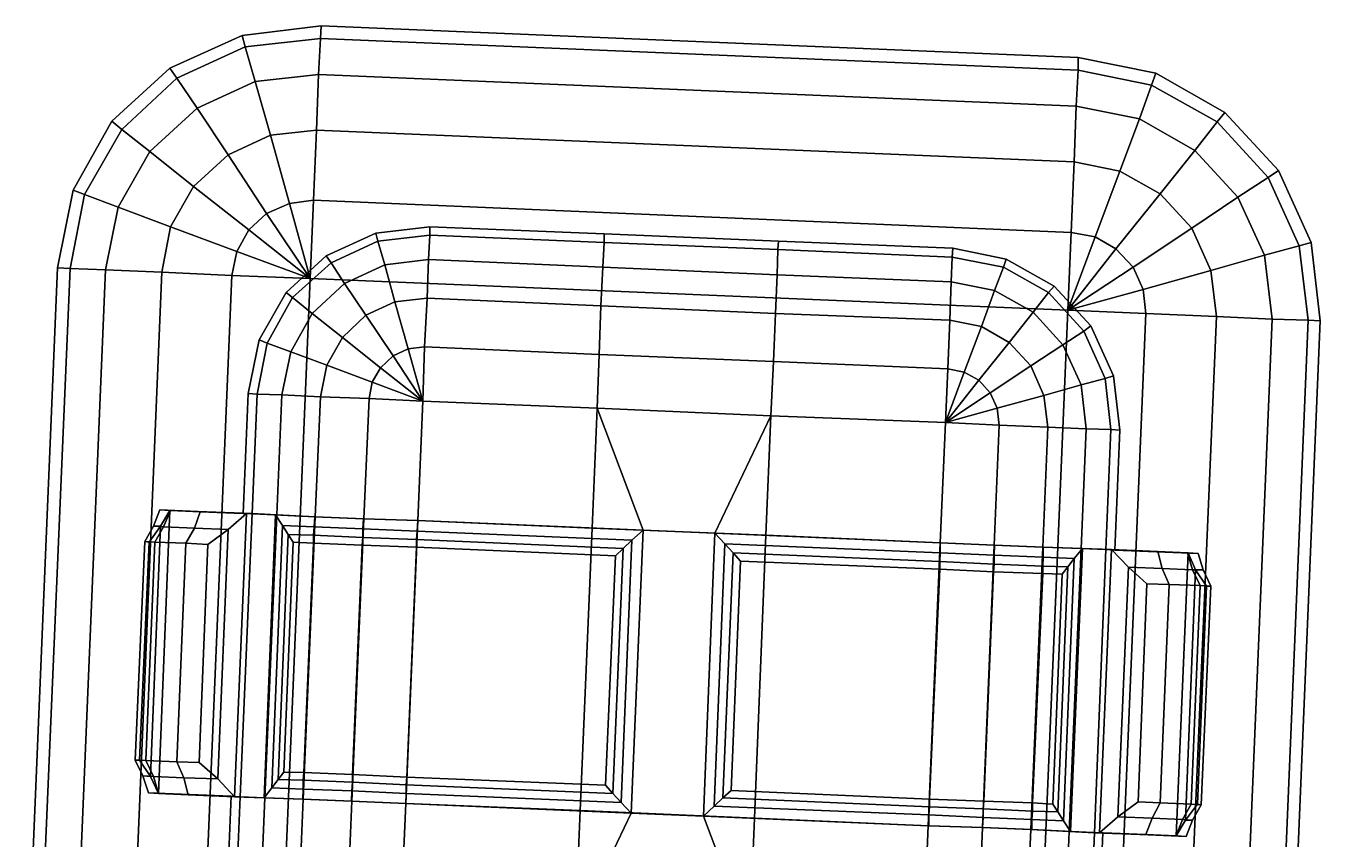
# Model space of a CAD drawing. Extents: x -0.129 to 0.076, y -0.13 to 0.082.
# Drawn here: x -0.1288 to 0.076, y -0.0465 to 0.0822 of the extents above; entities that cross this region are included whole.
import ezdxf

# ---------------------------------------------------------------- set-up
doc = ezdxf.new("R2010")
doc.units = 0
doc.layers.add('BODY', color=81, linetype='CONTINUOUS')
doc.layers.add('HEAD_1', color=81, linetype='CONTINUOUS')

msp = doc.modelspace()

# ---------------------------------------------------------------- meshes
at = {"layer": 'BODY'}
mesh = msp.add_polyface(dxfattribs=at)
corners = [(-0.0704, 0.0385, 0.0488), (-0.072, 0.0444, 0.0549), (-0.0784, 0.0414, 0.0549), (-0.075, 0.0364, 0.0488), (-0.0731, 0.0481, 0.0626), (-0.0805, 0.0447, 0.0626), (-0.0734, 0.0494, 0.0712), (-0.0813, 0.0458, 0.0712), (-0.0734, 0.0494, 0.0932), (-0.0813, 0.0458, 0.0932), (-0.0731, 0.0481, 0.1017), (-0.0805, 0.0447, 0.1017), (-0.072, 0.0444, 0.1094), (-0.0784, 0.0414, 0.1094), (-0.0707, 0.03, 0.0449), (-0.0787, 0.0329, 0.0488), (-0.0727, 0.0281, 0.0449), (-0.0835, 0.0367, 0.0549), (-0.0866, 0.0392, 0.0626), (-0.0876, 0.04, 0.0712), (-0.0876, 0.04, 0.0932), (-0.0866, 0.0392, 0.1017), (-0.0835, 0.0367, 0.1094), (-0.075, 0.0364, 0.1155), (-0.0787, 0.0329, 0.1155), (-0.0707, 0.03, 0.1195), (-0.0727, 0.0281, 0.1195), (-0.0812, 0.0285, 0.0488), (-0.074, 0.0258, 0.0449), (-0.0869, 0.0306, 0.0549), (-0.0906, 0.032, 0.0626), (-0.0919, 0.0325, 0.0712), (-0.0919, 0.0325, 0.0932), (-0.0906, 0.032, 0.1017), (-0.0869, 0.0306, 0.1094), (-0.0812, 0.0285, 0.1155), (-0.074, 0.0258, 0.1195), (-0.0822, 0.0235, 0.0488), (-0.0745, 0.0232, 0.0449), (-0.0883, 0.0238, 0.0549), (-0.0922, 0.0239, 0.0626), (-0.0936, 0.024, 0.0712), (-0.0936, 0.024, 0.0932), (-0.0922, 0.0239, 0.1017), (-0.0883, 0.0238, 0.1094), (-0.0822, 0.0235, 0.1155), (-0.0745, 0.0232, 0.1195)]
mesh.append_faces([[corners[k] for k in face] for face in [(0, 1, 2, 3), (1, 4, 5, 2), (4, 6, 7, 5), (6, 8, 9, 7), (8, 10, 11, 9), (10, 12, 13, 11), (14, 3, 15, 16), (3, 2, 17, 15), (2, 5, 18, 17), (5, 7, 19, 18), (7, 9, 20, 19), (9, 11, 21, 20), (11, 13, 22, 21), (13, 23, 24, 22), (23, 25, 26, 24), (16, 15, 27, 28), (15, 17, 29, 27), (17, 18, 30, 29), (18, 19, 31, 30), (19, 20, 32, 31), (20, 21, 33, 32), (21, 22, 34, 33), (22, 24, 35, 34), (24, 26, 36, 35), (28, 27, 37, 38), (27, 29, 39, 37), (29, 30, 40, 39), (30, 31, 41, 40), (31, 32, 42, 41), (32, 33, 43, 42), (33, 34, 44, 43), (34, 35, 45, 44), (35, 36, 46, 45)]])
mesh = msp.add_polyface(dxfattribs=at)
corners = [(-0.0384, 0.0217, 0.0436), (-0.0381, 0.0302, 0.0449), (-0.0657, 0.0314, 0.0449), (-0.066, 0.0228, 0.0436), (-0.0378, 0.0379, 0.0488), (-0.0653, 0.0391, 0.0488), (-0.0375, 0.044, 0.0549), (-0.0651, 0.0452, 0.0549), (-0.0373, 0.0479, 0.0626), (-0.0649, 0.0491, 0.0626), (-0.0373, 0.0493, 0.0712), (-0.0649, 0.0504, 0.0712), (-0.0373, 0.0493, 0.0932), (-0.0649, 0.0504, 0.0932), (-0.0373, 0.0479, 0.1017), (-0.0649, 0.0491, 0.1017), (-0.0375, 0.044, 0.1094), (-0.0651, 0.0452, 0.1094), (-0.0378, 0.0379, 0.1155), (-0.0653, 0.0391, 0.1155), (-0.0381, 0.0302, 0.1195), (-0.0657, 0.0314, 0.1195), (-0.0384, 0.0217, 0.1208), (-0.066, 0.0228, 0.1208), (-0.0683, 0.0311, 0.0449), (-0.0704, 0.0385, 0.0488), (-0.072, 0.0444, 0.0549), (-0.0731, 0.0481, 0.0626), (-0.0734, 0.0494, 0.0712), (-0.0734, 0.0494, 0.0932), (-0.0731, 0.0481, 0.1017), (-0.072, 0.0444, 0.1094), (-0.0704, 0.0385, 0.1155), (-0.0683, 0.0311, 0.1195), (-0.0707, 0.03, 0.0449), (-0.075, 0.0364, 0.0488), (-0.075, 0.0364, 0.1155), (-0.0784, 0.0414, 0.1094), (-0.0707, 0.03, 0.1195), (-0.0727, 0.0281, 0.0449), (-0.0727, 0.0281, 0.1195), (-0.074, 0.0258, 0.0449), (-0.074, 0.0258, 0.1195), (-0.0745, 0.0232, 0.0449), (-0.0745, 0.0232, 0.1195)]
mesh.append_faces([[corners[k] for k in face] for face in [(0, 1, 2, 3), (1, 4, 5, 2), (4, 6, 7, 5), (6, 8, 9, 7), (8, 10, 11, 9), (10, 12, 13, 11), (12, 14, 15, 13), (14, 16, 17, 15), (16, 18, 19, 17), (18, 20, 21, 19), (20, 22, 23, 21), (3, 2, 24, 24), (2, 5, 25, 24), (5, 7, 26, 25), (7, 9, 27, 26), (9, 11, 28, 27), (11, 13, 29, 28), (13, 15, 30, 29), (15, 17, 31, 30), (17, 19, 32, 31), (19, 21, 33, 32), (21, 23, 33, 33), (3, 24, 34, 34), (24, 25, 35, 34), (31, 32, 36, 37), (32, 33, 38, 36), (33, 23, 38, 38), (3, 34, 39, 39), (38, 23, 40, 40), (3, 39, 41, 41), (40, 23, 42, 42), (3, 41, 43, 43), (42, 23, 44, 44)]])
mesh = msp.add_polyface(dxfattribs=at)
corners = [(0.022, 0.0261, 0.0449), (0.0268, 0.0321, 0.0488), (0.0224, 0.0346, 0.0488), (0.0197, 0.0274, 0.0449), (0.0268, 0.0321, 0.1155), (0.022, 0.0261, 0.1195), (0.0197, 0.0274, 0.1195), (0.0224, 0.0346, 0.1155), (0.0167, 0.0194, 0.0436), (0.0171, 0.0279, 0.0449), (0.0174, 0.0356, 0.0488), (0.0245, 0.0403, 0.0549), (0.0176, 0.0417, 0.0549), (0.0259, 0.044, 0.0626), (0.0178, 0.0456, 0.0626), (0.0263, 0.0453, 0.0712), (0.0179, 0.047, 0.0712), (0.0263, 0.0453, 0.0932), (0.0179, 0.047, 0.0932), (0.0259, 0.044, 0.1017), (0.0178, 0.0456, 0.1017), (0.0245, 0.0403, 0.1094), (0.0176, 0.0417, 0.1094), (0.0174, 0.0356, 0.1155), (0.0171, 0.0279, 0.1195), (0.0167, 0.0194, 0.1208), (-0.0102, 0.0367, 0.0488), (-0.0105, 0.0291, 0.0449), (-0.0099, 0.0428, 0.0549), (-0.0098, 0.0468, 0.0626), (-0.0097, 0.0481, 0.0712), (-0.0097, 0.0481, 0.0932), (-0.0098, 0.0468, 0.1017), (-0.0099, 0.0428, 0.1094), (-0.0102, 0.0367, 0.1155), (-0.0105, 0.0291, 0.1195), (-0.0109, 0.0205, 0.0436), (-0.0381, 0.0302, 0.0449), (-0.0384, 0.0217, 0.0436), (-0.0378, 0.0379, 0.0488), (-0.0375, 0.044, 0.0549), (-0.0373, 0.0479, 0.0626), (-0.0373, 0.0493, 0.0712), (-0.0373, 0.0493, 0.0932), (-0.0373, 0.0479, 0.1017), (-0.0375, 0.044, 0.1094), (-0.0378, 0.0379, 0.1155), (-0.0381, 0.0302, 0.1195), (-0.0109, 0.0205, 0.1208), (-0.0384, 0.0217, 0.1208)]
mesh.append_faces([[corners[k] for k in face] for face in [(0, 1, 2, 3), (4, 5, 6, 7), (8, 3, 9, 9), (3, 2, 10, 9), (2, 11, 12, 10), (11, 13, 14, 12), (13, 15, 16, 14), (15, 17, 18, 16), (17, 19, 20, 18), (19, 21, 22, 20), (21, 7, 23, 22), (7, 6, 24, 23), (6, 25, 24, 24), (9, 10, 26, 27), (10, 12, 28, 26), (12, 14, 29, 28), (14, 16, 30, 29), (16, 18, 31, 30), (18, 20, 32, 31), (20, 22, 33, 32), (22, 23, 34, 33), (23, 24, 35, 34), (36, 27, 37, 38), (27, 26, 39, 37), (26, 28, 40, 39), (28, 29, 41, 40), (29, 30, 42, 41), (30, 31, 43, 42), (31, 32, 44, 43), (32, 33, 45, 44), (33, 34, 46, 45), (34, 35, 47, 46), (35, 48, 49, 47)]])
mesh = msp.add_polyface(dxfattribs=at)
corners = [(0.0329, 0.0187, 0.0488), (0.039, 0.0184, 0.0549), (0.0382, 0.0254, 0.0549), (0.0323, 0.0237, 0.0488), (0.0429, 0.0183, 0.0626), (0.042, 0.0264, 0.0626), (0.0443, 0.0182, 0.0712), (0.0433, 0.0268, 0.0712), (0.0443, 0.0182, 0.0932), (0.0433, 0.0268, 0.0932), (0.0429, 0.0183, 0.1017), (0.042, 0.0264, 0.1017), (0.039, 0.0184, 0.1094), (0.0382, 0.0254, 0.1094), (0.0329, 0.0187, 0.1155), (0.0323, 0.0237, 0.1155), (0.0252, 0.019, 0.1195), (0.0249, 0.0217, 0.1195), (0.0249, 0.0217, 0.0449), (0.0302, 0.0284, 0.0488), (0.0238, 0.0241, 0.0449), (0.0353, 0.0317, 0.0549), (0.0386, 0.0339, 0.0626), (0.0397, 0.0347, 0.0712), (0.0397, 0.0347, 0.0932), (0.0386, 0.0339, 0.1017), (0.0353, 0.0317, 0.1094), (0.0302, 0.0284, 0.1155), (0.0238, 0.0241, 0.1195), (0.0268, 0.0321, 0.0488), (0.022, 0.0261, 0.0449), (0.0306, 0.0369, 0.0549), (0.033, 0.04, 0.0626), (0.0339, 0.041, 0.0712), (0.0339, 0.041, 0.0932), (0.033, 0.04, 0.1017), (0.0306, 0.0369, 0.1094), (0.0268, 0.0321, 0.1155), (0.022, 0.0261, 0.1195), (0.0245, 0.0403, 0.0549), (0.0224, 0.0346, 0.0488), (0.0259, 0.044, 0.0626), (0.0263, 0.0453, 0.0712), (0.0263, 0.0453, 0.0932), (0.0259, 0.044, 0.1017), (0.0245, 0.0403, 0.1094), (0.0224, 0.0346, 0.1155)]
mesh.append_faces([[corners[k] for k in face] for face in [(0, 1, 2, 3), (1, 4, 5, 2), (4, 6, 7, 5), (6, 8, 9, 7), (8, 10, 11, 9), (10, 12, 13, 11), (12, 14, 15, 13), (14, 16, 17, 15), (18, 3, 19, 20), (3, 2, 21, 19), (2, 5, 22, 21), (5, 7, 23, 22), (7, 9, 24, 23), (9, 11, 25, 24), (11, 13, 26, 25), (13, 15, 27, 26), (15, 17, 28, 27), (20, 19, 29, 30), (19, 21, 31, 29), (21, 22, 32, 31), (22, 23, 33, 32), (23, 24, 34, 33), (24, 25, 35, 34), (25, 26, 36, 35), (26, 27, 37, 36), (27, 28, 38, 37), (29, 31, 39, 40), (31, 32, 41, 39), (32, 33, 42, 41), (33, 34, 43, 42), (34, 35, 44, 43), (35, 36, 45, 44), (36, 37, 46, 45)]])
mesh = msp.add_polyface(dxfattribs=at)
corners = [(0.0142, -0.0402, 0.002), (0.0228, -0.0405, 0.0034), (0.0243, -0.0042, 0.0034), (0.0158, -0.0038, 0.002), (0.0159, 0.0004, 0.0436), (0.0244, 0, 0.0449), (0.0252, 0.019, 0.0449), (0.0167, 0.0194, 0.0436), (0.0244, 0, 0.1195), (0.0159, 0.0004, 0.1208), (0.0167, 0.0194, 0.1208), (0.0252, 0.019, 0.1195), (0.0249, 0.0217, 0.0449), (0.0249, 0.0217, 0.1195), (0.0238, 0.0241, 0.0449), (0.0238, 0.0241, 0.1195), (0.022, 0.0261, 0.0449), (0.022, 0.0261, 0.1195), (0.0197, 0.0274, 0.0449), (0.0197, 0.0274, 0.1195), (0.0171, 0.0279, 0.0449), (-0.0105, 0.0291, 0.0449), (-0.0109, 0.0205, 0.0436), (0.0171, 0.0279, 0.1195), (-0.0109, 0.0205, 0.1208), (-0.0105, 0.0291, 0.1195), (-0.0411, -0.042, 0.1208), (-0.0392, 0.0027, 0.1208), (-0.0117, 0.0016, 0.1208), (-0.0135, -0.0432, 0.1208), (-0.0384, 0.0217, 0.1208), (0.014, -0.0444, 0.1208), (-0.0311, 0.0024, 0.0436), (-0.0198, 0.0019, 0.0436), (-0.0384, 0.0217, 0.0436), (-0.0172, -0.0388, 0.002), (-0.0157, -0.0025, 0.002), (0.0159, 0.0004, 0.005), (0.0245, 0, 0.0063), (-0.0216, -0.0429, 0.0436), (-0.0216, -0.0429, 0.005), (-0.0198, 0.0019, 0.005), (0.0159, -0.0012, 0.0033), (0.0244, -0.0016, 0.0047), (-0.0199, -0.0413, 0.0033), (-0.0182, 0.0002, 0.0033), (0.0158, -0.0026, 0.0026), (0.0244, -0.003, 0.0039), (-0.0185, -0.04, 0.0026), (-0.0169, -0.0012, 0.0026)]
mesh.append_faces([[corners[k] for k in face] for face in [(0, 1, 2, 3), (4, 5, 6, 7), (8, 9, 10, 11), (7, 6, 12, 12), (11, 10, 13, 13), (7, 12, 14, 14), (13, 10, 15, 15), (7, 14, 16, 16), (15, 10, 17, 17), (7, 16, 18, 18), (17, 10, 19, 19), (7, 20, 21, 22), (23, 10, 24, 25), (26, 27, 28, 29), (27, 30, 24, 28), (29, 28, 9, 31), (28, 24, 10, 9), (32, 33, 22, 34), (35, 0, 3, 36), (33, 4, 7, 22), (4, 37, 38, 5), (39, 40, 41, 33), (33, 41, 37, 4), (37, 42, 43, 38), (40, 44, 45, 41), (41, 45, 42, 37), (42, 46, 47, 43), (44, 48, 49, 45), (45, 49, 46, 42), (46, 3, 2, 47), (48, 35, 36, 49), (49, 36, 3, 46)]])
mesh = msp.add_polyface(dxfattribs=at)
corners = [(-0.0883, 0.0238, 0.0549), (-0.0922, 0.0239, 0.0626), (-0.093, 0.005, 0.0626), (-0.0891, 0.0048, 0.0549), (-0.0936, 0.024, 0.0712), (-0.0944, 0.005, 0.0712), (-0.0936, 0.024, 0.0932), (-0.0944, 0.005, 0.0932), (-0.0922, 0.0239, 0.1017), (-0.093, 0.005, 0.1017), (-0.0883, 0.0238, 0.1094), (-0.0891, 0.0048, 0.1094), (-0.0949, -0.0398, 0.0626), (-0.091, -0.04, 0.0549), (-0.1093, 0.0005, 0.0675), (-0.11, 0.0006, 0.0711), (-0.1115, -0.034, 0.0711), (-0.1108, -0.034, 0.0675), (-0.11, 0.0006, 0.0933), (-0.1115, -0.034, 0.0933), (-0.1084, 0.0005, 0.102), (-0.1098, -0.0341, 0.102), (-0.1035, 0.0003, 0.11), (-0.1049, -0.0343, 0.11), (-0.1, 0.0001, 0.1129), (-0.1014, -0.0344, 0.1129), (-0.106, 0.0055, 0.0625), (-0.1078, -0.0393, 0.0625), (-0.1076, 0.0056, 0.0711), (-0.1076, 0.0056, 0.0933), (-0.1059, 0.0055, 0.102), (-0.1012, 0.0053, 0.11), (-0.083, 0.0045, 0.1155), (-0.0939, 0.005, 0.1162), (-0.1075, 0.003, 0.065), (-0.1091, -0.0366, 0.065), (-0.1086, 0.003, 0.0711), (-0.1086, 0.003, 0.0933), (-0.107, 0.0029, 0.102), (-0.1021, 0.0027, 0.11), (-0.0958, -0.0398, 0.1162), (-0.0984, -0.037, 0.1145), (-0.0968, 0.0025, 0.1145), (-0.0911, -0.04, 0.0164), (-0.0893, 0.0048, 0.0164)]
mesh.append_faces([[corners[k] for k in face] for face in [(0, 1, 2, 3), (1, 4, 5, 2), (4, 6, 7, 5), (6, 8, 9, 7), (8, 10, 11, 9), (3, 2, 12, 13), (14, 15, 16, 17), (15, 18, 19, 16), (18, 20, 21, 19), (20, 22, 23, 21), (22, 24, 25, 23), (2, 26, 27, 12), (5, 28, 26, 2), (7, 29, 28, 5), (9, 30, 29, 7), (11, 31, 30, 9), (32, 33, 31, 11), (26, 34, 35, 27), (28, 36, 34, 26), (29, 37, 36, 28), (30, 38, 37, 29), (31, 39, 38, 30), (40, 41, 42, 33), (33, 42, 39, 31), (34, 14, 17, 35), (36, 15, 14, 34), (37, 18, 15, 36), (38, 20, 18, 37), (39, 22, 20, 38), (41, 25, 24, 42), (42, 24, 22, 39), (13, 43, 44, 3)]])
mesh = msp.add_polyface(dxfattribs=at)
corners = [(-0.066, 0.0228, 0.0436), (-0.0745, 0.0232, 0.0449), (-0.0753, 0.0042, 0.0449), (-0.0668, 0.0039, 0.0436), (-0.0822, 0.0235, 0.0488), (-0.083, 0.0045, 0.0488), (-0.0883, 0.0238, 0.0549), (-0.0891, 0.0048, 0.0549), (-0.0883, 0.0238, 0.1094), (-0.0822, 0.0235, 0.1155), (-0.083, 0.0045, 0.1155), (-0.0891, 0.0048, 0.1094), (-0.0745, 0.0232, 0.1195), (-0.0753, 0.0042, 0.1195), (-0.066, 0.0228, 0.1208), (-0.0668, 0.0039, 0.1208), (-0.067, -0.0003, 0.002), (-0.0756, 0, 0.0034), (-0.0771, -0.0363, 0.0034), (-0.0685, -0.0367, 0.002), (-0.0833, 0.0003, 0.0073), (-0.0848, -0.036, 0.0073), (-0.0865, 0.0005, 0.0105), (-0.088, -0.0359, 0.0105), (-0.0772, -0.0405, 0.1195), (-0.0849, -0.0402, 0.1155), (-0.0687, -0.0409, 0.1208), (-0.0384, 0.0217, 0.1208), (-0.0392, 0.0027, 0.1208), (-0.0311, 0.0024, 0.0436), (-0.0384, 0.0217, 0.0436), (-0.0958, -0.0398, 0.1162), (-0.0939, 0.005, 0.1162), (-0.0754, 0.0042, 0.0063), (-0.0668, 0.0039, 0.005), (-0.0831, 0.0045, 0.0103), (-0.0893, 0.0048, 0.0164), (-0.0311, 0.0024, 0.005), (-0.0755, 0.0026, 0.0047), (-0.0669, 0.0022, 0.0033), (-0.0832, 0.0029, 0.0086), (-0.0911, -0.04, 0.0164), (-0.0899, -0.0384, 0.0136), (-0.0882, 0.0031, 0.0136), (-0.0329, 0.0008, 0.0033), (-0.0755, 0.0012, 0.0039), (-0.067, 0.0009, 0.0026), (-0.0833, 0.0016, 0.0079), (-0.0889, -0.0371, 0.0119), (-0.0873, 0.0017, 0.0119), (-0.0343, -0.0005, 0.0026), (-0.0355, -0.0017, 0.002)]
mesh.append_faces([[corners[k] for k in face] for face in [(0, 1, 2, 3), (1, 4, 5, 2), (4, 6, 7, 5), (8, 9, 10, 11), (9, 12, 13, 10), (12, 14, 15, 13), (16, 17, 18, 19), (17, 20, 21, 18), (20, 22, 23, 21), (10, 13, 24, 25), (13, 15, 26, 24), (15, 14, 27, 28), (3, 29, 30, 0), (25, 31, 32, 10), (2, 33, 34, 3), (5, 35, 33, 2), (7, 36, 35, 5), (3, 34, 37, 29), (33, 38, 39, 34), (35, 40, 38, 33), (41, 42, 43, 36), (36, 43, 40, 35), (34, 39, 44, 37), (38, 45, 46, 39), (40, 47, 45, 38), (42, 48, 49, 43), (43, 49, 47, 40), (39, 46, 50, 44), (45, 17, 16, 46), (47, 20, 17, 45), (48, 23, 22, 49), (49, 22, 20, 47), (46, 16, 51, 50)]])
mesh = msp.add_polyface(dxfattribs=at)
corners = [(0.0244, 0, 0.0449), (0.0321, -0.0003, 0.0488), (0.0329, 0.0187, 0.0488), (0.0252, 0.019, 0.0449), (0.0382, -0.0005, 0.0549), (0.039, 0.0184, 0.0549), (0.0421, -0.0007, 0.0626), (0.0429, 0.0183, 0.0626), (0.0435, -0.0008, 0.0712), (0.0443, 0.0182, 0.0712), (0.0435, -0.0008, 0.0932), (0.0443, 0.0182, 0.0932), (0.0421, -0.0007, 0.1017), (0.0429, 0.0183, 0.1017), (0.0382, -0.0005, 0.1094), (0.039, 0.0184, 0.1094), (0.0321, -0.0003, 0.1155), (0.0329, 0.0187, 0.1155), (0.0244, 0, 0.1195), (0.0252, 0.019, 0.1195), (0.0323, 0.0237, 0.0488), (0.0249, 0.0217, 0.0449), (0.0551, -0.0012, 0.0625), (0.0567, -0.0013, 0.0711), (0.0567, -0.0013, 0.0933), (0.055, -0.0012, 0.102), (0.0503, -0.001, 0.11), (0.043, -0.0007, 0.1162), (0.0563, -0.0039, 0.065), (0.0575, -0.0039, 0.0711), (0.0575, -0.0039, 0.0933), (0.0558, -0.0039, 0.102), (0.051, -0.0037, 0.11), (0.0457, -0.0035, 0.1145), (0.058, -0.0065, 0.0675), (0.0587, -0.0065, 0.0711), (0.0587, -0.0065, 0.0933), (0.057, -0.0064, 0.102), (0.0521, -0.0062, 0.11), (0.0486, -0.0061, 0.1129), (0.0245, 0, 0.0063), (0.0322, -0.0003, 0.0103), (0.0384, -0.0005, 0.0164), (0.0244, -0.0016, 0.0047), (0.0322, -0.0019, 0.0086), (0.0371, -0.0021, 0.0136), (0.0244, -0.003, 0.0039), (0.0321, -0.0033, 0.0079), (0.0361, -0.0034, 0.0119), (0.0243, -0.0042, 0.0034), (0.0321, -0.0045, 0.0073), (0.0352, -0.0046, 0.0105)]
mesh.append_faces([[corners[k] for k in face] for face in [(0, 1, 2, 3), (1, 4, 5, 2), (4, 6, 7, 5), (6, 8, 9, 7), (8, 10, 11, 9), (10, 12, 13, 11), (12, 14, 15, 13), (14, 16, 17, 15), (16, 18, 19, 17), (3, 2, 20, 21), (6, 22, 23, 8), (8, 23, 24, 10), (10, 24, 25, 12), (12, 25, 26, 14), (14, 26, 27, 16), (22, 28, 29, 23), (23, 29, 30, 24), (24, 30, 31, 25), (25, 31, 32, 26), (26, 32, 33, 27), (28, 34, 35, 29), (29, 35, 36, 30), (30, 36, 37, 31), (31, 37, 38, 32), (32, 38, 39, 33), (0, 40, 41, 1), (1, 41, 42, 4), (40, 43, 44, 41), (41, 44, 45, 42), (43, 46, 47, 44), (44, 47, 48, 45), (46, 49, 50, 47), (47, 50, 51, 48)]])
mesh = msp.add_polyface(dxfattribs=at)
corners = [(-0.0695, -0.0599, 0.0436), (-0.0698, -0.0684, 0.0449), (-0.0423, -0.0696, 0.0449), (-0.0419, -0.061, 0.0436), (-0.0698, -0.0684, 0.1195), (-0.0695, -0.0599, 0.1208), (-0.0419, -0.061, 0.1208), (-0.0423, -0.0696, 0.1195), (-0.0147, -0.0707, 0.0449), (-0.0143, -0.0622, 0.0436), (-0.0143, -0.0622, 0.1208), (-0.0147, -0.0707, 0.1195), (-0.0687, -0.0409, 0.0436), (-0.0772, -0.0405, 0.0449), (-0.078, -0.0595, 0.0449), (-0.0772, -0.0405, 0.1195), (-0.0687, -0.0409, 0.1208), (-0.078, -0.0595, 0.1195), (-0.0777, -0.0622, 0.0449), (-0.0777, -0.0622, 0.1195), (-0.0766, -0.0646, 0.0449), (-0.0766, -0.0646, 0.1195), (-0.0748, -0.0666, 0.0449), (-0.0748, -0.0666, 0.1195), (-0.0725, -0.0679, 0.0449), (-0.0725, -0.0679, 0.1195), (-0.0411, -0.042, 0.1208), (-0.0668, 0.0039, 0.1208), (-0.0392, 0.0027, 0.1208), (-0.0135, -0.0432, 0.1208), (-0.033, -0.0424, 0.0436), (-0.0685, -0.0367, 0.002), (-0.0371, -0.038, 0.002), (-0.0355, -0.0017, 0.002), (-0.067, -0.0003, 0.002), (-0.0216, -0.0429, 0.0436), (-0.0198, 0.0019, 0.0436), (-0.0311, 0.0024, 0.0436), (-0.0687, -0.0409, 0.005), (-0.0773, -0.0405, 0.0063), (-0.0311, 0.0024, 0.005), (-0.033, -0.0424, 0.005), (-0.0686, -0.0393, 0.0033), (-0.0772, -0.0389, 0.0047), (-0.0329, 0.0008, 0.0033), (-0.0346, -0.0407, 0.0033), (-0.0686, -0.0379, 0.0026), (-0.0771, -0.0375, 0.0039), (-0.0343, -0.0005, 0.0026), (-0.0359, -0.0393, 0.0026), (-0.0771, -0.0363, 0.0034)]
mesh.append_faces([[corners[k] for k in face] for face in [(0, 1, 2, 3), (4, 5, 6, 7), (3, 2, 8, 9), (7, 6, 10, 11), (12, 13, 14, 0), (15, 16, 5, 17), (0, 14, 18, 18), (17, 5, 19, 19), (0, 18, 20, 20), (19, 5, 21, 21), (0, 20, 22, 22), (21, 5, 23, 23), (0, 22, 24, 24), (23, 5, 25, 25), (5, 16, 26, 6), (16, 27, 28, 26), (6, 26, 29, 10), (0, 3, 30, 12), (31, 32, 33, 34), (3, 9, 35, 30), (30, 35, 36, 37), (12, 38, 39, 13), (37, 40, 41, 30), (30, 41, 38, 12), (38, 42, 43, 39), (40, 44, 45, 41), (41, 45, 42, 38), (42, 46, 47, 43), (44, 48, 49, 45), (45, 49, 46, 42), (46, 31, 50, 47), (48, 33, 32, 49), (49, 32, 31, 46)]])
mesh = msp.add_polyface(dxfattribs=at)
corners = [(0.0212, -0.0663, 0.1195), (0.0132, -0.0633, 0.1208), (0.0218, -0.0637, 0.1195), (0.0132, -0.0633, 0.0436), (0.0218, -0.0637, 0.0449), (0.0226, -0.0447, 0.0449), (0.014, -0.0444, 0.0436), (0.0294, -0.064, 0.0488), (0.0302, -0.045, 0.0488), (0.0355, -0.0643, 0.0549), (0.0363, -0.0453, 0.0549), (0.0355, -0.0643, 0.1094), (0.0294, -0.064, 0.1155), (0.0302, -0.045, 0.1155), (0.0363, -0.0453, 0.1094), (0.0226, -0.0447, 0.1195), (0.014, -0.0444, 0.1208), (0.0228, -0.0405, 0.0034), (0.0305, -0.0408, 0.0073), (0.0321, -0.0045, 0.0073), (0.0243, -0.0042, 0.0034), (0.0337, -0.041, 0.0105), (0.0352, -0.0046, 0.0105), (0.0244, 0, 0.1195), (0.0321, -0.0003, 0.1155), (0.0159, 0.0004, 0.1208), (-0.0143, -0.0622, 0.1208), (-0.0135, -0.0432, 0.1208), (-0.0143, -0.0622, 0.0436), (-0.0216, -0.0429, 0.0436), (0.043, -0.0007, 0.1162), (0.0411, -0.0455, 0.1162), (0.0226, -0.0447, 0.0063), (0.0141, -0.0444, 0.005), (0.0304, -0.045, 0.0103), (0.0365, -0.0453, 0.0164), (-0.0216, -0.0429, 0.005), (0.0227, -0.0431, 0.0047), (0.0141, -0.0427, 0.0033), (0.0304, -0.0434, 0.0086), (0.0354, -0.0436, 0.0136), (-0.0199, -0.0413, 0.0033), (0.0227, -0.0417, 0.0039), (0.0142, -0.0414, 0.0026), (0.0305, -0.0421, 0.0079), (0.0371, -0.0021, 0.0136), (0.0361, -0.0034, 0.0119), (0.0345, -0.0422, 0.0119), (-0.0185, -0.04, 0.0026), (0.0142, -0.0402, 0.002), (-0.0172, -0.0388, 0.002)]
mesh.append_faces([[corners[k] for k in face] for face in [(0, 1, 2, 2), (3, 4, 5, 6), (4, 7, 8, 5), (7, 9, 10, 8), (11, 12, 13, 14), (12, 2, 15, 13), (2, 1, 16, 15), (17, 18, 19, 20), (18, 21, 22, 19), (13, 15, 23, 24), (15, 16, 25, 23), (26, 27, 16, 1), (28, 3, 6, 29), (24, 30, 31, 13), (5, 32, 33, 6), (8, 34, 32, 5), (10, 35, 34, 8), (6, 33, 36, 29), (32, 37, 38, 33), (34, 39, 37, 32), (35, 40, 39, 34), (33, 38, 41, 36), (37, 42, 43, 38), (39, 44, 42, 37), (45, 46, 47, 40), (40, 47, 44, 39), (38, 43, 48, 41), (42, 17, 49, 43), (44, 18, 17, 42), (46, 22, 21, 47), (47, 21, 18, 44), (43, 49, 50, 48)]])
mesh = msp.add_polyface(dxfattribs=at)
corners = [(0.0355, -0.0643, 0.0549), (0.0395, -0.0644, 0.0626), (0.0403, -0.0455, 0.0626), (0.0363, -0.0453, 0.0549), (0.0408, -0.0645, 0.0712), (0.0416, -0.0455, 0.0712), (0.0408, -0.0645, 0.0932), (0.0416, -0.0455, 0.0932), (0.0395, -0.0644, 0.1017), (0.0403, -0.0455, 0.1017), (0.0355, -0.0643, 0.1094), (0.0363, -0.0453, 0.1094), (0.0421, -0.0007, 0.0626), (0.0382, -0.0005, 0.0549), (0.0566, -0.041, 0.0675), (0.0572, -0.0411, 0.0711), (0.0587, -0.0065, 0.0711), (0.058, -0.0065, 0.0675), (0.0572, -0.0411, 0.0933), (0.0587, -0.0065, 0.0933), (0.0556, -0.041, 0.102), (0.057, -0.0064, 0.102), (0.0507, -0.0408, 0.11), (0.0521, -0.0062, 0.11), (0.0472, -0.0406, 0.1129), (0.0486, -0.0061, 0.1129), (0.0532, -0.046, 0.0625), (0.0551, -0.0012, 0.0625), (0.0548, -0.0461, 0.0711), (0.0548, -0.0461, 0.0933), (0.0532, -0.046, 0.102), (0.0484, -0.0458, 0.11), (0.0302, -0.045, 0.1155), (0.0411, -0.0455, 0.1162), (0.0547, -0.0435, 0.065), (0.0563, -0.0039, 0.065), (0.0558, -0.0435, 0.0711), (0.0558, -0.0435, 0.0933), (0.0542, -0.0434, 0.102), (0.0494, -0.0432, 0.11), (0.043, -0.0007, 0.1162), (0.0457, -0.0035, 0.1145), (0.044, -0.043, 0.1145), (0.0384, -0.0005, 0.0164), (0.0365, -0.0453, 0.0164), (0.0371, -0.0021, 0.0136), (0.0354, -0.0436, 0.0136)]
mesh.append_faces([[corners[k] for k in face] for face in [(0, 1, 2, 3), (1, 4, 5, 2), (4, 6, 7, 5), (6, 8, 9, 7), (8, 10, 11, 9), (3, 2, 12, 13), (14, 15, 16, 17), (15, 18, 19, 16), (18, 20, 21, 19), (20, 22, 23, 21), (22, 24, 25, 23), (2, 26, 27, 12), (5, 28, 26, 2), (7, 29, 28, 5), (9, 30, 29, 7), (11, 31, 30, 9), (32, 33, 31, 11), (26, 34, 35, 27), (28, 36, 34, 26), (29, 37, 36, 28), (30, 38, 37, 29), (31, 39, 38, 30), (40, 41, 42, 33), (33, 42, 39, 31), (34, 14, 17, 35), (36, 15, 14, 34), (37, 18, 15, 36), (38, 20, 18, 37), (39, 22, 20, 38), (41, 25, 24, 42), (42, 24, 22, 39), (13, 43, 44, 3), (43, 45, 46, 44)]])
mesh = msp.add_polyface(dxfattribs=at)
corners = [(-0.0772, -0.0405, 0.0449), (-0.0849, -0.0402, 0.0488), (-0.0857, -0.0592, 0.0488), (-0.078, -0.0595, 0.0449), (-0.091, -0.04, 0.0549), (-0.0918, -0.0589, 0.0549), (-0.0949, -0.0398, 0.0626), (-0.0957, -0.0588, 0.0626), (-0.0963, -0.0397, 0.0712), (-0.0971, -0.0587, 0.0712), (-0.0963, -0.0397, 0.0932), (-0.0971, -0.0587, 0.0932), (-0.0949, -0.0398, 0.1017), (-0.0957, -0.0588, 0.1017), (-0.091, -0.04, 0.1094), (-0.0918, -0.0589, 0.1094), (-0.0849, -0.0402, 0.1155), (-0.0857, -0.0592, 0.1155), (-0.0772, -0.0405, 0.1195), (-0.078, -0.0595, 0.1195), (-0.0777, -0.0622, 0.1195), (-0.0851, -0.0642, 0.1155), (-0.1078, -0.0393, 0.0625), (-0.1094, -0.0392, 0.0711), (-0.1094, -0.0392, 0.0933), (-0.1078, -0.0393, 0.102), (-0.1031, -0.0395, 0.11), (-0.0958, -0.0398, 0.1162), (-0.1091, -0.0366, 0.065), (-0.1103, -0.0365, 0.0711), (-0.1103, -0.0365, 0.0933), (-0.1086, -0.0366, 0.102), (-0.1038, -0.0368, 0.11), (-0.0984, -0.037, 0.1145), (-0.1108, -0.034, 0.0675), (-0.1115, -0.034, 0.0711), (-0.1115, -0.034, 0.0933), (-0.1098, -0.0341, 0.102), (-0.1049, -0.0343, 0.11), (-0.1014, -0.0344, 0.1129), (-0.0773, -0.0405, 0.0063), (-0.085, -0.0402, 0.0103), (-0.0911, -0.04, 0.0164), (-0.0772, -0.0389, 0.0047), (-0.0849, -0.0386, 0.0086), (-0.0899, -0.0384, 0.0136), (-0.0771, -0.0375, 0.0039), (-0.0849, -0.0372, 0.0079), (-0.0889, -0.0371, 0.0119), (-0.0771, -0.0363, 0.0034), (-0.0848, -0.036, 0.0073), (-0.088, -0.0359, 0.0105)]
mesh.append_faces([[corners[k] for k in face] for face in [(0, 1, 2, 3), (1, 4, 5, 2), (4, 6, 7, 5), (6, 8, 9, 7), (8, 10, 11, 9), (10, 12, 13, 11), (12, 14, 15, 13), (14, 16, 17, 15), (16, 18, 19, 17), (17, 19, 20, 21), (6, 22, 23, 8), (8, 23, 24, 10), (10, 24, 25, 12), (12, 25, 26, 14), (14, 26, 27, 16), (22, 28, 29, 23), (23, 29, 30, 24), (24, 30, 31, 25), (25, 31, 32, 26), (26, 32, 33, 27), (28, 34, 35, 29), (29, 35, 36, 30), (30, 36, 37, 31), (31, 37, 38, 32), (32, 38, 39, 33), (0, 40, 41, 1), (1, 41, 42, 4), (40, 43, 44, 41), (41, 44, 45, 42), (43, 46, 47, 44), (44, 47, 48, 45), (46, 49, 50, 47), (47, 50, 51, 48)]])
at = {"layer": 'HEAD_1'}
mesh = msp.add_polyface(dxfattribs=at)
corners = [(-0.0833, 0.0546, 0.123), (-0.0828, 0.0657, 0.1287), (-0.0901, 0.0649, 0.1287), (-0.0871, 0.0541, 0.123), (-0.0825, 0.0745, 0.1375), (-0.0925, 0.0734, 0.1375), (-0.0822, 0.0802, 0.1487), (-0.0941, 0.0789, 0.1487), (-0.0821, 0.0822, 0.161), (-0.0946, 0.0807, 0.161), (-0.0821, 0.0822, 0.281), (-0.0946, 0.0807, 0.281), (-0.0822, 0.0802, 0.2934), (-0.0941, 0.0789, 0.2934), (-0.0825, 0.0745, 0.3046), (-0.0925, 0.0734, 0.3046), (-0.0828, 0.0657, 0.3134), (-0.0901, 0.0649, 0.3134), (-0.0833, 0.0546, 0.3191), (-0.0871, 0.0541, 0.3191), (-0.0968, 0.0618, 0.1287), (-0.0907, 0.0525, 0.123), (-0.1017, 0.0692, 0.1375), (-0.1049, 0.0739, 0.1487), (-0.106, 0.0755, 0.161), (-0.106, 0.0755, 0.281), (-0.1049, 0.0739, 0.2934), (-0.1017, 0.0692, 0.3046), (-0.0968, 0.0618, 0.3134), (-0.0907, 0.0525, 0.3191), (-0.1023, 0.0568, 0.1287), (-0.0935, 0.0499, 0.123), (-0.1092, 0.0623, 0.1375), (-0.1136, 0.0658, 0.1487), (-0.1152, 0.0671, 0.161), (-0.1152, 0.0671, 0.281), (-0.1136, 0.0658, 0.2934), (-0.1092, 0.0623, 0.3046), (-0.1023, 0.0568, 0.3134), (-0.0935, 0.0499, 0.3191), (-0.1142, 0.0535, 0.1375), (-0.1059, 0.0504, 0.1287), (-0.1195, 0.0555, 0.1487), (-0.1213, 0.0562, 0.161), (-0.1213, 0.0562, 0.281), (-0.1195, 0.0555, 0.2934), (-0.1142, 0.0535, 0.3046), (-0.1059, 0.0504, 0.3134)]
mesh.append_faces([[corners[k] for k in face] for face in [(0, 1, 2, 3), (1, 4, 5, 2), (4, 6, 7, 5), (6, 8, 9, 7), (8, 10, 11, 9), (10, 12, 13, 11), (12, 14, 15, 13), (14, 16, 17, 15), (16, 18, 19, 17), (3, 2, 20, 21), (2, 5, 22, 20), (5, 7, 23, 22), (7, 9, 24, 23), (9, 11, 25, 24), (11, 13, 26, 25), (13, 15, 27, 26), (15, 17, 28, 27), (17, 19, 29, 28), (21, 20, 30, 31), (20, 22, 32, 30), (22, 23, 33, 32), (23, 24, 34, 33), (24, 25, 35, 34), (25, 26, 36, 35), (26, 27, 37, 36), (27, 28, 38, 37), (28, 29, 39, 38), (30, 32, 40, 41), (32, 33, 42, 40), (33, 34, 43, 42), (34, 35, 44, 43), (35, 36, 45, 44), (36, 37, 46, 45), (37, 38, 47, 46)]])
mesh = msp.add_polyface(dxfattribs=at)
corners = [(0.0361, 0.0372, 0.121), (0.0484, 0.0367, 0.123), (0.048, 0.0405, 0.123), (0.0484, 0.0367, 0.3191), (0.0361, 0.0372, 0.321), (0.048, 0.0405, 0.3191), (0.0464, 0.044, 0.123), (0.0464, 0.044, 0.3191), (0.0437, 0.0469, 0.123), (0.0437, 0.0469, 0.3191), (0.0404, 0.0488, 0.123), (0.0507, 0.0556, 0.1287), (0.0443, 0.0592, 0.1287), (0.0507, 0.0556, 0.3134), (0.0404, 0.0488, 0.3191), (0.0443, 0.0592, 0.3134), (0.0366, 0.0495, 0.123), (0.0371, 0.0607, 0.1287), (0.0474, 0.0675, 0.1375), (0.0374, 0.0695, 0.1375), (0.0493, 0.0728, 0.1487), (0.0377, 0.0752, 0.1487), (0.05, 0.0747, 0.161), (0.0377, 0.0772, 0.161), (0.05, 0.0747, 0.281), (0.0377, 0.0772, 0.281), (0.0493, 0.0728, 0.2934), (0.0377, 0.0752, 0.2934), (0.0474, 0.0675, 0.3046), (0.0374, 0.0695, 0.3046), (0.0371, 0.0607, 0.3134), (0.0366, 0.0495, 0.3191), (-0.0833, 0.0546, 0.123), (-0.0838, 0.0422, 0.121), (-0.0828, 0.0657, 0.1287), (-0.0825, 0.0745, 0.1375), (-0.0822, 0.0802, 0.1487), (-0.0821, 0.0822, 0.161), (-0.0821, 0.0822, 0.281), (-0.0822, 0.0802, 0.2934), (-0.0825, 0.0745, 0.3046), (-0.0828, 0.0657, 0.3134), (-0.0833, 0.0546, 0.3191), (-0.0838, 0.0422, 0.321), (-0.0888, -0.0777, 0.121), (0.031, -0.0827, 0.121)]
mesh.append_faces([[corners[k] for k in face] for face in [(0, 1, 2, 2), (3, 4, 5, 5), (0, 2, 6, 6), (5, 4, 7, 7), (0, 6, 8, 8), (7, 4, 9, 9), (0, 8, 10, 10), (8, 11, 12, 10), (13, 9, 14, 15), (9, 4, 14, 14), (0, 10, 16, 16), (10, 12, 17, 16), (12, 18, 19, 17), (18, 20, 21, 19), (20, 22, 23, 21), (22, 24, 25, 23), (24, 26, 27, 25), (26, 28, 29, 27), (28, 15, 30, 29), (15, 14, 31, 30), (14, 4, 31, 31), (0, 16, 32, 33), (16, 17, 34, 32), (17, 19, 35, 34), (19, 21, 36, 35), (21, 23, 37, 36), (23, 25, 38, 37), (25, 27, 39, 38), (27, 29, 40, 39), (29, 30, 41, 40), (30, 31, 42, 41), (31, 4, 43, 42), (44, 45, 0, 33)]])
mesh = msp.add_polyface(dxfattribs=at)
corners = [(0.0484, 0.0367, 0.123), (0.0596, 0.0362, 0.1287), (0.0587, 0.0435, 0.1287), (0.048, 0.0405, 0.123), (0.0684, 0.0358, 0.1375), (0.0672, 0.0459, 0.1375), (0.0741, 0.0356, 0.1487), (0.0727, 0.0474, 0.1487), (0.076, 0.0355, 0.161), (0.0746, 0.0479, 0.161), (0.076, 0.0355, 0.281), (0.0746, 0.0479, 0.281), (0.0741, 0.0356, 0.2934), (0.0727, 0.0474, 0.2934), (0.0684, 0.0358, 0.3046), (0.0672, 0.0459, 0.3046), (0.0596, 0.0362, 0.3134), (0.0587, 0.0435, 0.3134), (0.0484, 0.0367, 0.3191), (0.048, 0.0405, 0.3191), (0.0557, 0.0502, 0.1287), (0.0464, 0.044, 0.123), (0.063, 0.0551, 0.1375), (0.0678, 0.0582, 0.1487), (0.0694, 0.0593, 0.161), (0.0694, 0.0593, 0.281), (0.0678, 0.0582, 0.2934), (0.063, 0.0551, 0.3046), (0.0557, 0.0502, 0.3134), (0.0464, 0.044, 0.3191), (0.0507, 0.0556, 0.1287), (0.0437, 0.0469, 0.123), (0.0562, 0.0625, 0.1375), (0.0597, 0.067, 0.1487), (0.0609, 0.0685, 0.161), (0.0609, 0.0685, 0.281), (0.0597, 0.067, 0.2934), (0.0562, 0.0625, 0.3046), (0.0507, 0.0556, 0.3134), (0.0437, 0.0469, 0.3191), (0.0474, 0.0675, 0.1375), (0.0443, 0.0592, 0.1287), (0.0493, 0.0728, 0.1487), (0.05, 0.0747, 0.161), (0.05, 0.0747, 0.281), (0.0493, 0.0728, 0.2934), (0.0474, 0.0675, 0.3046), (0.0443, 0.0592, 0.3134)]
mesh.append_faces([[corners[k] for k in face] for face in [(0, 1, 2, 3), (1, 4, 5, 2), (4, 6, 7, 5), (6, 8, 9, 7), (8, 10, 11, 9), (10, 12, 13, 11), (12, 14, 15, 13), (14, 16, 17, 15), (16, 18, 19, 17), (3, 2, 20, 21), (2, 5, 22, 20), (5, 7, 23, 22), (7, 9, 24, 23), (9, 11, 25, 24), (11, 13, 26, 25), (13, 15, 27, 26), (15, 17, 28, 27), (17, 19, 29, 28), (21, 20, 30, 31), (20, 22, 32, 30), (22, 23, 33, 32), (23, 24, 34, 33), (24, 25, 35, 34), (25, 26, 36, 35), (26, 27, 37, 36), (27, 28, 38, 37), (28, 29, 39, 38), (30, 32, 40, 41), (32, 33, 42, 40), (33, 34, 43, 42), (34, 35, 44, 43), (35, 36, 45, 44), (36, 37, 46, 45), (37, 38, 47, 46)]])
mesh = msp.add_polyface(dxfattribs=at)
corners = [(-0.0838, 0.0422, 0.121), (-0.0833, 0.0546, 0.123), (-0.0871, 0.0541, 0.123), (-0.0833, 0.0546, 0.3191), (-0.0838, 0.0422, 0.321), (-0.0871, 0.0541, 0.3191), (-0.0907, 0.0525, 0.123), (-0.0907, 0.0525, 0.3191), (-0.0935, 0.0499, 0.123), (-0.0935, 0.0499, 0.3191), (-0.0954, 0.0465, 0.123), (-0.1023, 0.0568, 0.1287), (-0.1059, 0.0504, 0.1287), (-0.1023, 0.0568, 0.3134), (-0.0954, 0.0465, 0.3191), (-0.1059, 0.0504, 0.3134), (-0.0962, 0.0427, 0.123), (-0.1073, 0.0432, 0.1287), (-0.1142, 0.0535, 0.1375), (-0.1162, 0.0436, 0.1375), (-0.1195, 0.0555, 0.1487), (-0.1218, 0.0438, 0.1487), (-0.1213, 0.0562, 0.161), (-0.1238, 0.0439, 0.161), (-0.1213, 0.0562, 0.281), (-0.1238, 0.0439, 0.281), (-0.1195, 0.0555, 0.2934), (-0.1218, 0.0438, 0.2934), (-0.1142, 0.0535, 0.3046), (-0.1162, 0.0436, 0.3046), (-0.1073, 0.0432, 0.3134), (-0.0962, 0.0427, 0.3191), (-0.1012, -0.0772, 0.123), (-0.0888, -0.0777, 0.121), (-0.1123, -0.0767, 0.1287), (-0.1212, -0.0763, 0.1375), (-0.1269, -0.0761, 0.1487), (-0.1288, -0.076, 0.161), (-0.1288, -0.076, 0.281), (-0.1269, -0.0761, 0.2934), (-0.1212, -0.0763, 0.3046), (-0.1123, -0.0767, 0.3134), (-0.1012, -0.0772, 0.3191), (-0.0888, -0.0777, 0.321), (0.0361, 0.0372, 0.321), (0.031, -0.0827, 0.321)]
mesh.append_faces([[corners[k] for k in face] for face in [(0, 1, 2, 2), (3, 4, 5, 5), (0, 2, 6, 6), (5, 4, 7, 7), (0, 6, 8, 8), (7, 4, 9, 9), (0, 8, 10, 10), (8, 11, 12, 10), (13, 9, 14, 15), (9, 4, 14, 14), (0, 10, 16, 16), (10, 12, 17, 16), (12, 18, 19, 17), (18, 20, 21, 19), (20, 22, 23, 21), (22, 24, 25, 23), (24, 26, 27, 25), (26, 28, 29, 27), (28, 15, 30, 29), (15, 14, 31, 30), (14, 4, 31, 31), (0, 16, 32, 33), (16, 17, 34, 32), (17, 19, 35, 34), (19, 21, 36, 35), (21, 23, 37, 36), (23, 25, 38, 37), (25, 27, 39, 38), (27, 29, 40, 39), (29, 30, 41, 40), (30, 31, 42, 41), (31, 4, 43, 42), (43, 4, 44, 45)]])
mesh = msp.add_polyface(dxfattribs=at)
corners = [(0.031, -0.0827, 0.121), (0.0305, -0.0951, 0.123), (0.0344, -0.0946, 0.123), (0.0305, -0.0951, 0.3191), (0.031, -0.0827, 0.321), (0.0344, -0.0946, 0.3191), (0.0379, -0.093, 0.123), (0.0379, -0.093, 0.3191), (0.0407, -0.0904, 0.123), (0.0441, -0.1023, 0.1287), (0.0495, -0.0973, 0.1287), (0.0407, -0.0904, 0.3191), (0.0426, -0.087, 0.123), (0.0531, -0.0909, 0.1287), (0.0495, -0.0973, 0.3134), (0.0426, -0.087, 0.3191), (0.0531, -0.0909, 0.3134), (0.0434, -0.0832, 0.123), (0.0545, -0.0837, 0.1287), (0.0614, -0.094, 0.1375), (0.0634, -0.0841, 0.1375), (0.0667, -0.096, 0.1487), (0.0691, -0.0843, 0.1487), (0.0685, -0.0967, 0.161), (0.071, -0.0844, 0.161), (0.0685, -0.0967, 0.281), (0.071, -0.0844, 0.281), (0.0667, -0.096, 0.2934), (0.0691, -0.0843, 0.2934), (0.0614, -0.094, 0.3046), (0.0634, -0.0841, 0.3046), (0.0545, -0.0837, 0.3134), (0.0434, -0.0832, 0.3191), (0.0484, 0.0367, 0.123), (0.0361, 0.0372, 0.121), (0.0596, 0.0362, 0.1287), (0.0684, 0.0358, 0.1375), (0.0741, 0.0356, 0.1487), (0.076, 0.0355, 0.161), (0.076, 0.0355, 0.281), (0.0741, 0.0356, 0.2934), (0.0684, 0.0358, 0.3046), (0.0596, 0.0362, 0.3134), (0.0484, 0.0367, 0.3191), (0.0361, 0.0372, 0.321)]
mesh.append_faces([[corners[k] for k in face] for face in [(0, 1, 2, 2), (3, 4, 5, 5), (0, 2, 6, 6), (5, 4, 7, 7), (0, 6, 8, 8), (6, 9, 10, 8), (7, 4, 11, 11), (0, 8, 12, 12), (8, 10, 13, 12), (14, 11, 15, 16), (11, 4, 15, 15), (0, 12, 17, 17), (12, 13, 18, 17), (13, 19, 20, 18), (19, 21, 22, 20), (21, 23, 24, 22), (23, 25, 26, 24), (25, 27, 28, 26), (27, 29, 30, 28), (29, 16, 31, 30), (16, 15, 32, 31), (15, 4, 32, 32), (0, 17, 33, 34), (17, 18, 35, 33), (18, 20, 36, 35), (20, 22, 37, 36), (22, 24, 38, 37), (24, 26, 39, 38), (26, 28, 40, 39), (28, 30, 41, 40), (30, 31, 42, 41), (31, 32, 43, 42), (32, 4, 44, 43)]])

doc.saveas('drawing.dxf')
